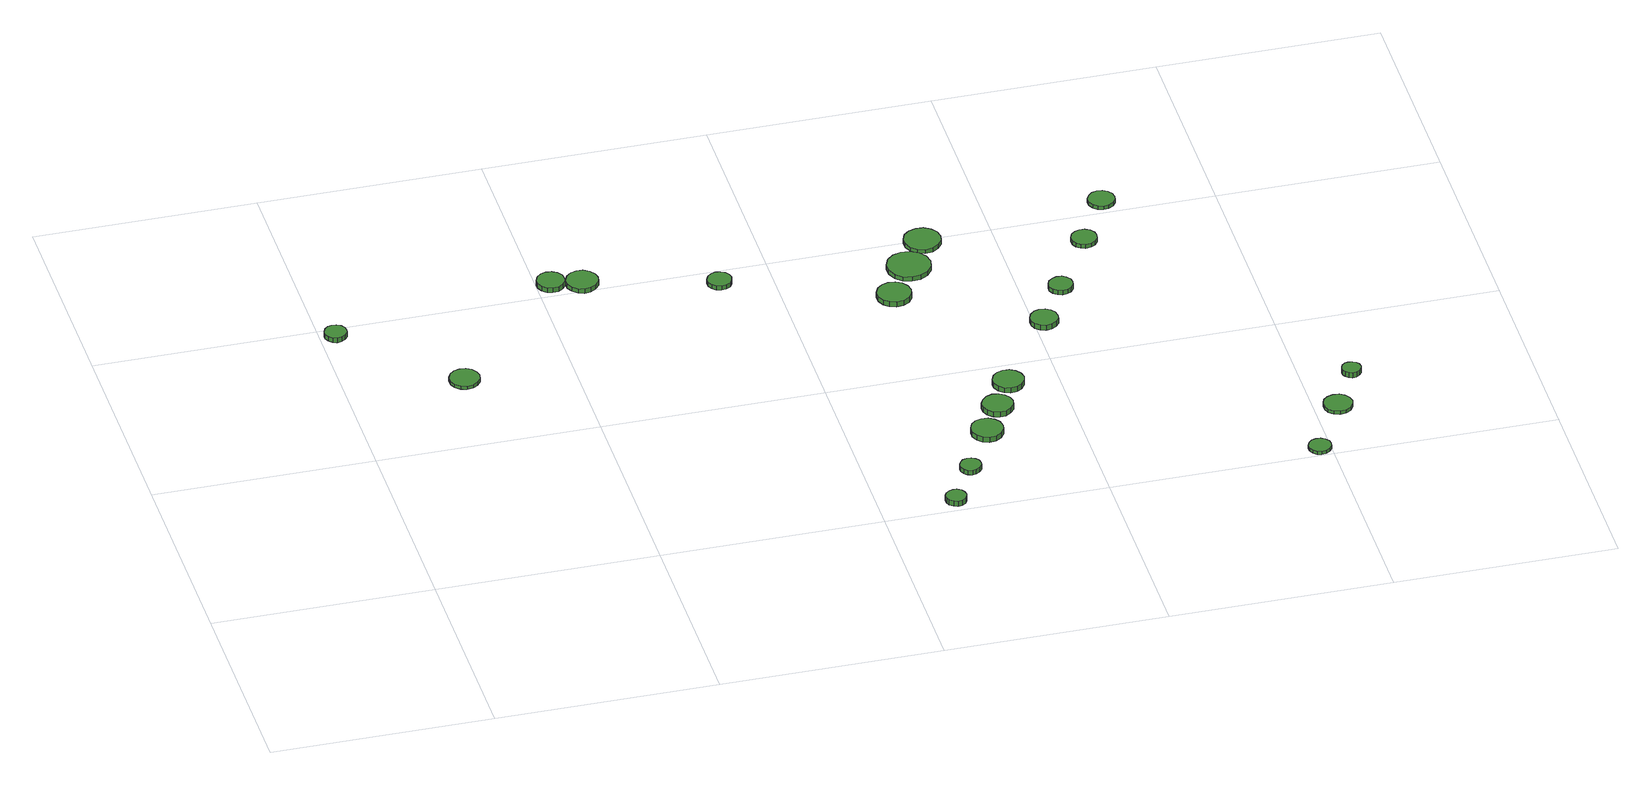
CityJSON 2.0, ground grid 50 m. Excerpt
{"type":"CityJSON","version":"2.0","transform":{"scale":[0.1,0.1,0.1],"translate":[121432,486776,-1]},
"CityObjects":{
"tree1":{"type":"SolitaryVegetationObject","attributes":{"function":"something"},"geometry":[{"type":"MultiSurface","lod":"1","boundaries":[[[0,1,2,3,4,5,6,7,8,9,10,11,12,13,14]],[[15,16,17,18,19,20,21,22,23,24,25,26,27,28,29]],[[0,29,28,1]],[[1,28,27,2]],[[2,27,26,3]],[[3,26,25,4]],[[4,25,24,5]],[[5,24,23,6]],[[6,23,22,7]],[[7,22,21,8]],[[8,21,20,9]],[[9,20,19,10]],[[10,19,18,11]],[[11,18,17,12]],[[12,17,16,13]],[[13,16,15,14]],[[14,15,29,0]]]}]},
"tree2":{"type":"SolitaryVegetationObject","attributes":{"function":"something"},"geometry":[{"type":"MultiSurface","lod":"1","boundaries":[[[30,31,32,33,34,35,36,37,38,39,40,41,42,43,44]],[[45,46,47,48,49,50,51,52,53,54,55,56,57,58,59]],[[30,59,58,31]],[[31,58,57,32]],[[32,57,56,33]],[[33,56,55,34]],[[34,55,54,35]],[[35,54,53,36]],[[36,53,52,37]],[[37,52,51,38]],[[38,51,50,39]],[[39,50,49,40]],[[40,49,48,41]],[[41,48,47,42]],[[42,47,46,43]],[[43,46,45,44]],[[44,45,59,30]]]}]},
"tree3":{"type":"SolitaryVegetationObject","attributes":{"function":"something"},"geometry":[{"type":"MultiSurface","lod":"1","boundaries":[[[60,61,62,63,64,65,66,67,68,69,70,71,72,73,74]],[[75,76,77,78,79,80,81,82,83,84,85,86,87,88,89]],[[60,89,88,61]],[[61,88,87,62]],[[62,87,86,63]],[[63,86,85,64]],[[64,85,84,65]],[[65,84,83,66]],[[66,83,82,67]],[[67,82,81,68]],[[68,81,80,69]],[[69,80,79,70]],[[70,79,78,71]],[[71,78,77,72]],[[72,77,76,73]],[[73,76,75,74]],[[74,75,89,60]]]}]},
"tree4":{"type":"SolitaryVegetationObject","attributes":{"function":"something"},"geometry":[{"type":"MultiSurface","lod":"1","boundaries":[[[90,91,92,93,94,95,96,97,98,99,100,101,102,103,104]],[[105,106,107,108,109,110,111,112,113,114,115,116,117,118,119]],[[90,119,118,91]],[[91,118,117,92]],[[92,117,116,93]],[[93,116,115,94]],[[94,115,114,95]],[[95,114,113,96]],[[96,113,112,97]],[[97,112,111,98]],[[98,111,110,99]],[[99,110,109,100]],[[100,109,108,101]],[[101,108,107,102]],[[102,107,106,103]],[[103,106,105,104]],[[104,105,119,90]]]}]},
"tree5":{"type":"SolitaryVegetationObject","attributes":{"function":"something"},"geometry":[{"type":"MultiSurface","lod":"1","boundaries":[[[120,121,122,123,124,125,126,127,128,129,130,131,132,133,134]],[[135,136,137,138,139,140,141,142,143,144,145,146,147,148,149]],[[120,149,148,121]],[[121,148,147,122]],[[122,147,146,123]],[[123,146,145,124]],[[124,145,144,125]],[[125,144,143,126]],[[126,143,142,127]],[[127,142,141,128]],[[128,141,140,129]],[[129,140,139,130]],[[130,139,138,131]],[[131,138,137,132]],[[132,137,136,133]],[[133,136,135,134]],[[134,135,149,120]]]}]},
"tree6":{"type":"SolitaryVegetationObject","attributes":{"function":"something"},"geometry":[{"type":"MultiSurface","lod":"1","boundaries":[[[150,151,152,153,154,155,156,157,158,159,160,161,162,163,164]],[[165,166,167,168,169,170,171,172,173,174,175,176,177,178,179]],[[150,179,178,151]],[[151,178,177,152]],[[152,177,176,153]],[[153,176,175,154]],[[154,175,174,155]],[[155,174,173,156]],[[156,173,172,157]],[[157,172,171,158]],[[158,171,170,159]],[[159,170,169,160]],[[160,169,168,161]],[[161,168,167,162]],[[162,167,166,163]],[[163,166,165,164]],[[164,165,179,150]]]}]},
"tree7":{"type":"SolitaryVegetationObject","attributes":{"function":"something"},"geometry":[{"type":"MultiSurface","lod":"1","boundaries":[[[180,181,182,183,184,185,186,187,188,189,190,191,192,193,194]],[[195,196,197,198,199,200,201,202,203,204,205,206,207,208,209]],[[180,209,208,181]],[[181,208,207,182]],[[182,207,206,183]],[[183,206,205,184]],[[184,205,204,185]],[[185,204,203,186]],[[186,203,202,187]],[[187,202,201,188]],[[188,201,200,189]],[[189,200,199,190]],[[190,199,198,191]],[[191,198,197,192]],[[192,197,196,193]],[[193,196,195,194]],[[194,195,209,180]]]}]},
"tree8":{"type":"SolitaryVegetationObject","attributes":{"function":"something"},"geometry":[{"type":"MultiSurface","lod":"1","boundaries":[[[210,211,212,213,214,215,216,217,218,219,220,221,222,223,224]],[[225,226,227,228,229,230,231,232,233,234,235,236,237,238,239]],[[210,239,238,211]],[[211,238,237,212]],[[212,237,236,213]],[[213,236,235,214]],[[214,235,234,215]],[[215,234,233,216]],[[216,233,232,217]],[[217,232,231,218]],[[218,231,230,219]],[[219,230,229,220]],[[220,229,228,221]],[[221,228,227,222]],[[222,227,226,223]],[[223,226,225,224]],[[224,225,239,210]]]}]},
"tree9":{"type":"SolitaryVegetationObject","attributes":{"function":"something"},"geometry":[{"type":"MultiSurface","lod":"1","boundaries":[[[240,241,242,243,244,245,246,247,248,249,250,251,252,253,254]],[[255,256,257,258,259,260,261,262,263,264,265,266,267,268,269]],[[240,269,268,241]],[[241,268,267,242]],[[242,267,266,243]],[[243,266,265,244]],[[244,265,264,245]],[[245,264,263,246]],[[246,263,262,247]],[[247,262,261,248]],[[248,261,260,249]],[[249,260,259,250]],[[250,259,258,251]],[[251,258,257,252]],[[252,257,256,253]],[[253,256,255,254]],[[254,255,269,240]]]}]},
"tree10":{"type":"SolitaryVegetationObject","attributes":{"function":"something"},"geometry":[{"type":"MultiSurface","lod":"1","boundaries":[[[270,271,272,273,274,275,276,277,278,279,280,281,282,283,284]],[[285,286,287,288,289,290,291,292,293,294,295,296,297,298,299]],[[270,299,298,271]],[[271,298,297,272]],[[272,297,296,273]],[[273,296,295,274]],[[274,295,294,275]],[[275,294,293,276]],[[276,293,292,277]],[[277,292,291,278]],[[278,291,290,279]],[[279,290,289,280]],[[280,289,288,281]],[[281,288,287,282]],[[282,287,286,283]],[[283,286,285,284]],[[284,285,299,270]]]}]},
"tree11":{"type":"SolitaryVegetationObject","attributes":{"function":"something"},"geometry":[{"type":"MultiSurface","lod":"1","boundaries":[[[300,301,302,303,304,305,306,307,308,309,310,311,312,313,314]],[[315,316,317,318,319,320,321,322,323,324,325,326,327,328,329]],[[300,329,328,301]],[[301,328,327,302]],[[302,327,326,303]],[[303,326,325,304]],[[304,325,324,305]],[[305,324,323,306]],[[306,323,322,307]],[[307,322,321,308]],[[308,321,320,309]],[[309,320,319,310]],[[310,319,318,311]],[[311,318,317,312]],[[312,317,316,313]],[[313,316,315,314]],[[314,315,329,300]]]}]},
"tree12":{"type":"SolitaryVegetationObject","attributes":{"function":"something"},"geometry":[{"type":"MultiSurface","lod":"1","boundaries":[[[330,331,332,333,334,335,336,337,338,339,340,341,342,343,344]],[[345,346,347,348,349,350,351,352,353,354,355,356,357,358,359]],[[330,359,358,331]],[[331,358,357,332]],[[332,357,356,333]],[[333,356,355,334]],[[334,355,354,335]],[[335,354,353,336]],[[336,353,352,337]],[[337,352,351,338]],[[338,351,350,339]],[[339,350,349,340]],[[340,349,348,341]],[[341,348,347,342]],[[342,347,346,343]],[[343,346,345,344]],[[344,345,359,330]]]}]},
"tree13":{"type":"SolitaryVegetationObject","attributes":{"function":"something"},"geometry":[{"type":"MultiSurface","lod":"1","boundaries":[[[360,361,362,363,364,365,366,367,368,369,370,371,372,373,374]],[[375,376,377,378,379,380,381,382,383,384,385,386,387,388,389]],[[360,389,388,361]],[[361,388,387,362]],[[362,387,386,363]],[[363,386,385,364]],[[364,385,384,365]],[[365,384,383,366]],[[366,383,382,367]],[[367,382,381,368]],[[368,381,380,369]],[[369,380,379,370]],[[370,379,378,371]],[[371,378,377,372]],[[372,377,376,373]],[[373,376,375,374]],[[374,375,389,360]]]}]},
"tree14":{"type":"SolitaryVegetationObject","attributes":{"function":"something"},"geometry":[{"type":"MultiSurface","lod":"1","boundaries":[[[390,391,392,393,394,395,396,397,398,399,400,401,402,403,404]],[[405,406,407,408,409,410,411,412,413,414,415,416,417,418,419]],[[390,419,418,391]],[[391,418,417,392]],[[392,417,416,393]],[[393,416,415,394]],[[394,415,414,395]],[[395,414,413,396]],[[396,413,412,397]],[[397,412,411,398]],[[398,411,410,399]],[[399,410,409,400]],[[400,409,408,401]],[[401,408,407,402]],[[402,407,406,403]],[[403,406,405,404]],[[404,405,419,390]]]}]},
"tree15":{"type":"SolitaryVegetationObject","attributes":{"function":"something"},"geometry":[{"type":"MultiSurface","lod":"1","boundaries":[[[420,421,422,423,424,425,426,427,428,429,430,431,432,433,434]],[[435,436,437,438,439,440,441,442,443,444,445,446,447,448,449]],[[420,449,448,421]],[[421,448,447,422]],[[422,447,446,423]],[[423,446,445,424]],[[424,445,444,425]],[[425,444,443,426]],[[426,443,442,427]],[[427,442,441,428]],[[428,441,440,429]],[[429,440,439,430]],[[430,439,438,431]],[[431,438,437,432]],[[432,437,436,433]],[[433,436,435,434]],[[434,435,449,420]]]}]},
"tree16":{"type":"SolitaryVegetationObject","attributes":{"function":"something"},"geometry":[{"type":"MultiSurface","lod":"1","boundaries":[[[450,451,452,453,454,455,456,457,458,459,460,461,462,463,464]],[[465,466,467,468,469,470,471,472,473,474,475,476,477,478,479]],[[450,479,478,451]],[[451,478,477,452]],[[452,477,476,453]],[[453,476,475,454]],[[454,475,474,455]],[[455,474,473,456]],[[456,473,472,457]],[[457,472,471,458]],[[458,471,470,459]],[[459,470,469,460]],[[460,469,468,461]],[[461,468,467,462]],[[462,467,466,463]],[[463,466,465,464]],[[464,465,479,450]]]}]},
"tree17":{"type":"SolitaryVegetationObject","attributes":{"function":"something"},"geometry":[{"type":"MultiSurface","lod":"1","boundaries":[[[480,481,482,483,484,485,486,487,488,489,490,491,492,493,494]],[[495,496,497,498,499,500,501,502,503,504,505,506,507,508,509]],[[480,509,508,481]],[[481,508,507,482]],[[482,507,506,483]],[[483,506,505,484]],[[484,505,504,485]],[[485,504,503,486]],[[486,503,502,487]],[[487,502,501,488]],[[488,501,500,489]],[[489,500,499,490]],[[490,499,498,491]],[[491,498,497,492]],[[492,497,496,493]],[[493,496,495,494]],[[494,495,509,480]]]}]},
"tree18":{"type":"SolitaryVegetationObject","attributes":{"function":"something"},"geometry":[{"type":"MultiSurface","lod":"1","boundaries":[[[510,511,512,513,514,515,516,517,518,519,520,521,522,523,524]],[[525,526,527,528,529,530,531,532,533,534,535,536,537,538,539]],[[510,539,538,511]],[[511,538,537,512]],[[512,537,536,513]],[[513,536,535,514]],[[514,535,534,515]],[[515,534,533,516]],[[516,533,532,517]],[[517,532,531,518]],[[518,531,530,519]],[[519,530,529,520]],[[520,529,528,521]],[[521,528,527,522]],[[522,527,526,523]],[[523,526,525,524]],[[524,525,539,510]]]}]},
"tree19":{"type":"SolitaryVegetationObject","attributes":{"function":"something"},"geometry":[{"type":"MultiSurface","lod":"1","boundaries":[[[540,541,542,543,544,545,546,547,548,549,550,551,552,553,554]],[[555,556,557,558,559,560,561,562,563,564,565,566,567,568,569]],[[540,569,568,541]],[[541,568,567,542]],[[542,567,566,543]],[[543,566,565,544]],[[544,565,564,545]],[[545,564,563,546]],[[546,563,562,547]],[[547,562,561,548]],[[548,561,560,549]],[[549,560,559,550]],[[550,559,558,551]],[[551,558,557,552]],[[552,557,556,553]],[[553,556,555,554]],[[554,555,569,540]]]}]},
"tree20":{"type":"SolitaryVegetationObject","attributes":{"function":"something"},"geometry":[{"type":"MultiSurface","lod":"1","boundaries":[[[570,571,572,573,574,575,576,577,578,579,580,581,582,583,584]],[[585,586,587,588,589,590,591,592,593,594,595,596,597,598,599]],[[570,599,598,571]],[[571,598,597,572]],[[572,597,596,573]],[[573,596,595,574]],[[574,595,594,575]],[[575,594,593,576]],[[576,593,592,577]],[[577,592,591,578]],[[578,591,590,579]],[[579,590,589,580]],[[580,589,588,581]],[[581,588,587,582]],[[582,587,586,583]],[[583,586,585,584]],[[584,585,599,570]]]}]}
},
"vertices":[
[59,969,23],[57,979,23],[51,988,23],[42,993,23],[31,994,23],[22,991,23],[14,984,23],[10,974,23],[10,964,23],[14,955,23],[22,948,23],[31,944,23],[42,946,23],[51,951,23],[57,959,23],[57,959,11],[51,951,11],[42,946,11],[31,944,11],[22,948,11],[14,955,11],[10,964,11],[10,974,11],[14,984,11],[22,991,11],[31,994,11],[42,993,11],[51,988,11],[57,979,11],[59,969,11],
[295,742,16],[292,755,16],[284,767,16],[272,774,16],[258,775,16],[245,771,16],[234,762,16],[228,749,16],[228,735,16],[234,722,16],[245,713,16],[258,708,16],[272,710,16],[284,717,16],[292,728,16],[292,728,7],[284,717,7],[272,710,7],[258,708,7],[245,713,7],[234,722,7],[228,735,7],[228,749,7],[234,762,7],[245,771,7],[258,775,7],[272,774,7],[284,767,7],[292,755,7],[295,742,7],
[563,1044,19],[561,1056,19],[553,1067,19],[542,1073,19],[529,1075,19],[517,1071,19],[507,1062,19],[502,1050,19],[502,1037,19],[507,1025,19],[517,1017,19],[529,1013,19],[542,1014,19],[553,1021,19],[561,1031,19],[561,1031,7],[553,1021,7],[542,1014,7],[529,1013,7],[517,1017,7],[507,1025,7],[502,1037,7],[502,1050,7],[507,1062,7],[517,1071,7],[529,1075,7],[542,1073,7],[553,1067,7],[561,1056,7],[563,1044,7],
[634,1029,18],[631,1043,18],[622,1055,18],[609,1063,18],[595,1064,18],[581,1060,18],[570,1050,18],[563,1036,18],[563,1021,18],[570,1008,18],[581,998,18],[595,993,18],[609,995,18],[622,1002,18],[631,1014,18],[631,1014,7],[622,1002,7],[609,995,7],[595,993,7],[581,998,7],[570,1008,7],[563,1021,7],[563,1036,7],[570,1050,7],[581,1060,7],[595,1064,7],[609,1063,7],[622,1055,7],[631,1043,7],[634,1029,7],
[912,956,18],[909,967,18],[903,976,18],[893,981,18],[882,983,18],[871,979,18],[863,972,18],[858,961,18],[858,950,18],[863,940,18],[871,932,18],[882,929,18],[893,930,18],[903,936,18],[909,945,18],[909,945,7],[903,936,7],[893,930,7],[882,929,7],[871,932,7],[863,940,7],[858,950,7],[858,961,7],[863,972,7],[871,979,7],[882,983,7],[893,981,7],[903,976,7],[909,967,7],[912,956,7],
[1192,38,20],[1190,47,20],[1185,55,20],[1176,60,20],[1167,61,20],[1158,58,20],[1150,52,20],[1146,43,20],[1146,33,20],[1150,24,20],[1158,18,20],[1167,15,20],[1176,16,20],[1185,21,20],[1190,29,20],[1190,29,7],[1185,21,7],[1176,16,7],[1167,15,7],[1158,18,7],[1150,24,7],[1146,33,7],[1146,43,7],[1150,52,7],[1158,58,7],[1167,61,7],[1176,60,7],[1185,55,7],[1190,47,7],[1192,38,7],
[1253,144,19],[1251,154,19],[1245,162,19],[1236,167,19],[1227,168,19],[1217,165,19],[1210,158,19],[1206,149,19],[1206,140,19],[1210,131,19],[1217,124,19],[1227,121,19],[1236,122,19],[1245,127,19],[1251,135,19],[1251,135,7],[1245,127,7],[1236,122,7],[1227,121,7],[1217,124,7],[1210,131,7],[1206,140,7],[1206,149,7],[1210,158,7],[1217,165,7],[1227,168,7],[1236,167,7],[1245,162,7],[1251,154,7],[1253,144,7],
[1334,266,20],[1331,281,20],[1322,293,20],[1309,301,20],[1294,302,20],[1280,298,20],[1269,288,20],[1263,274,20],[1263,259,20],[1269,245,20],[1280,235,20],[1294,230,20],[1309,232,20],[1322,240,20],[1331,252,20],[1331,252,7],[1322,240,7],[1309,232,7],[1294,230,7],[1280,235,7],[1269,245,7],[1263,259,7],[1263,274,7],[1269,288,7],[1280,298,7],[1294,302,7],[1309,301,7],[1322,293,7],[1331,281,7],[1334,266,7],
[1377,346,23],[1374,360,23],[1365,372,23],[1353,379,23],[1339,381,23],[1325,376,23],[1314,366,23],[1308,353,23],[1308,339,23],[1314,326,23],[1325,316,23],[1339,312,23],[1353,313,23],[1365,320,23],[1374,332,23],[1374,332,10],[1365,320,10],[1353,313,10],[1339,312,10],[1325,316,10],[1314,326,10],[1308,339,10],[1308,353,10],[1314,366,10],[1325,376,10],[1339,381,10],[1353,379,10],[1365,372,10],[1374,360,10],[1377,346,10],
[1272,809,21],[1269,824,21],[1260,837,21],[1246,845,21],[1230,846,21],[1215,841,21],[1204,831,21],[1197,817,21],[1197,801,21],[1204,786,21],[1215,776,21],[1230,771,21],[1246,773,21],[1260,780,21],[1269,793,21],[1269,793,8],[1260,780,8],[1246,773,8],[1230,771,8],[1215,776,8],[1204,786,8],[1197,801,8],[1197,817,8],[1204,831,8],[1215,841,8],[1230,846,8],[1246,845,8],[1260,837,8],[1269,824,8],[1272,809,8],
[1422,425,25],[1419,439,25],[1410,451,25],[1398,458,25],[1383,459,25],[1370,455,25],[1359,445,25],[1353,432,25],[1353,418,25],[1359,404,25],[1370,395,25],[1383,390,25],[1398,392,25],[1410,399,25],[1419,411,25],[1419,411,12],[1410,399,12],[1398,392,12],[1383,390,12],[1370,395,12],[1359,404,12],[1353,418,12],[1353,432,12],[1359,445,12],[1370,455,12],[1383,459,12],[1398,458,12],[1410,451,12],[1419,439,12],[1422,425,12],
[1341,905,18],[1337,925,18],[1325,941,18],[1307,951,18],[1287,953,18],[1268,947,18],[1253,934,18],[1245,915,18],[1245,895,18],[1253,876,18],[1268,863,18],[1287,857,18],[1307,859,18],[1325,869,18],[1337,885,18],[1337,885,7],[1325,869,7],[1307,859,7],[1287,857,7],[1268,863,7],[1253,876,7],[1245,895,7],[1245,915,7],[1253,934,7],[1268,947,7],[1287,953,7],[1307,951,7],[1325,941,7],[1337,925,7],[1341,905,7],
[1386,991,17],[1383,1008,17],[1373,1022,17],[1358,1031,17],[1341,1032,17],[1325,1027,17],[1312,1016,17],[1305,1000,17],[1305,983,17],[1312,967,17],[1325,956,17],[1341,950,17],[1358,952,17],[1373,961,17],[1383,975,17],[1383,975,7],[1373,961,7],[1358,952,7],[1341,950,7],[1325,956,7],[1312,967,7],[1305,983,7],[1305,1000,7],[1312,1016,7],[1325,1027,7],[1341,1032,7],[1358,1031,7],[1373,1022,7],[1383,1008,7],[1386,991,7],
[1552,632,23],[1550,645,23],[1542,655,23],[1531,661,23],[1518,663,23],[1506,659,23],[1496,650,23],[1491,638,23],[1491,626,23],[1496,614,23],[1506,605,23],[1518,601,23],[1531,603,23],[1542,609,23],[1550,619,23],[1550,619,10],[1542,609,10],[1531,603,10],[1518,601,10],[1506,605,10],[1496,614,10],[1491,626,10],[1491,638,10],[1496,650,10],[1506,659,10],[1518,663,10],[1531,661,10],[1542,655,10],[1550,645,10],[1552,632,10],
[1617,752,18],[1615,763,18],[1608,772,18],[1599,778,18],[1587,779,18],[1577,775,18],[1568,768,18],[1563,757,18],[1563,746,18],[1568,736,18],[1577,728,18],[1587,725,18],[1599,726,18],[1608,731,18],[1615,741,18],[1615,741,7],[1608,731,7],[1599,726,7],[1587,725,7],[1577,728,7],[1568,736,7],[1563,746,7],[1563,757,7],[1568,768,7],[1577,775,7],[1587,779,7],[1599,778,7],[1608,772,7],[1615,763,7],[1617,752,7],
[1712,909,17],[1710,921,17],[1703,931,17],[1692,937,17],[1680,938,17],[1669,934,17],[1660,926,17],[1655,915,17],[1655,903,17],[1660,892,17],[1669,884,17],[1680,880,17],[1692,882,17],[1703,888,17],[1710,897,17],[1710,897,7],[1703,888,7],[1692,882,7],[1680,880,7],[1669,884,7],[1660,892,7],[1655,903,7],[1655,915,7],[1660,926,7],[1669,934,7],[1680,938,7],[1692,937,7],[1703,931,7],[1710,921,7],[1712,909,7],
[2001,28,15],[1999,38,15],[1992,47,15],[1983,52,15],[1973,53,15],[1963,50,15],[1955,43,15],[1951,33,15],[1951,23,15],[1955,13,15],[1963,6,15],[1973,3,15],[1983,4,15],[1992,9,15],[1999,18,15],[1999,18,7],[1992,9,7],[1983,4,7],[1973,3,7],[1963,6,7],[1955,13,7],[1951,23,7],[1951,33,7],[1955,43,7],[1963,50,7],[1973,53,7],[1983,52,7],[1992,47,7],[1999,38,7],[2001,28,7],
[1787,1041,16],[1784,1053,16],[1777,1063,16],[1766,1070,16],[1754,1071,16],[1742,1067,16],[1733,1059,16],[1727,1047,16],[1727,1035,16],[1733,1023,16],[1742,1015,16],[1754,1011,16],[1766,1012,16],[1777,1019,16],[1784,1029,16],[1784,1029,7],[1777,1019,7],[1766,1012,7],[1754,1011,7],[1742,1015,7],[1733,1023,7],[1727,1035,7],[1727,1047,7],[1733,1059,7],[1742,1067,7],[1754,1071,7],[1766,1070,7],[1777,1063,7],[1784,1053,7],[1787,1041,7],
[2086,171,15],[2083,184,15],[2075,195,15],[2064,202,15],[2050,203,15],[2037,199,15],[2027,190,15],[2022,178,15],[2022,164,15],[2027,152,15],[2037,143,15],[2050,139,15],[2064,140,15],[2075,147,15],[2083,158,15],[2083,158,7],[2075,147,7],[2064,140,7],[2050,139,7],[2037,143,7],[2027,152,7],[2022,164,7],[2022,178,7],[2027,190,7],[2037,199,7],[2050,203,7],[2064,202,7],[2075,195,7],[2083,184,7],[2086,171,7],
[2135,285,20],[2133,294,20],[2128,301,20],[2120,305,20],[2111,306,20],[2103,304,20],[2096,298,20],[2093,290,20],[2093,281,20],[2096,273,20],[2103,267,20],[2111,264,20],[2120,265,20],[2128,270,20],[2133,277,20],[2133,277,7],[2128,270,7],[2120,265,7],[2111,264,7],[2103,267,7],[2096,273,7],[2093,281,7],[2093,290,7],[2096,298,7],[2103,304,7],[2111,306,7],[2120,305,7],[2128,301,7],[2133,294,7],[2135,285,7]
]}
